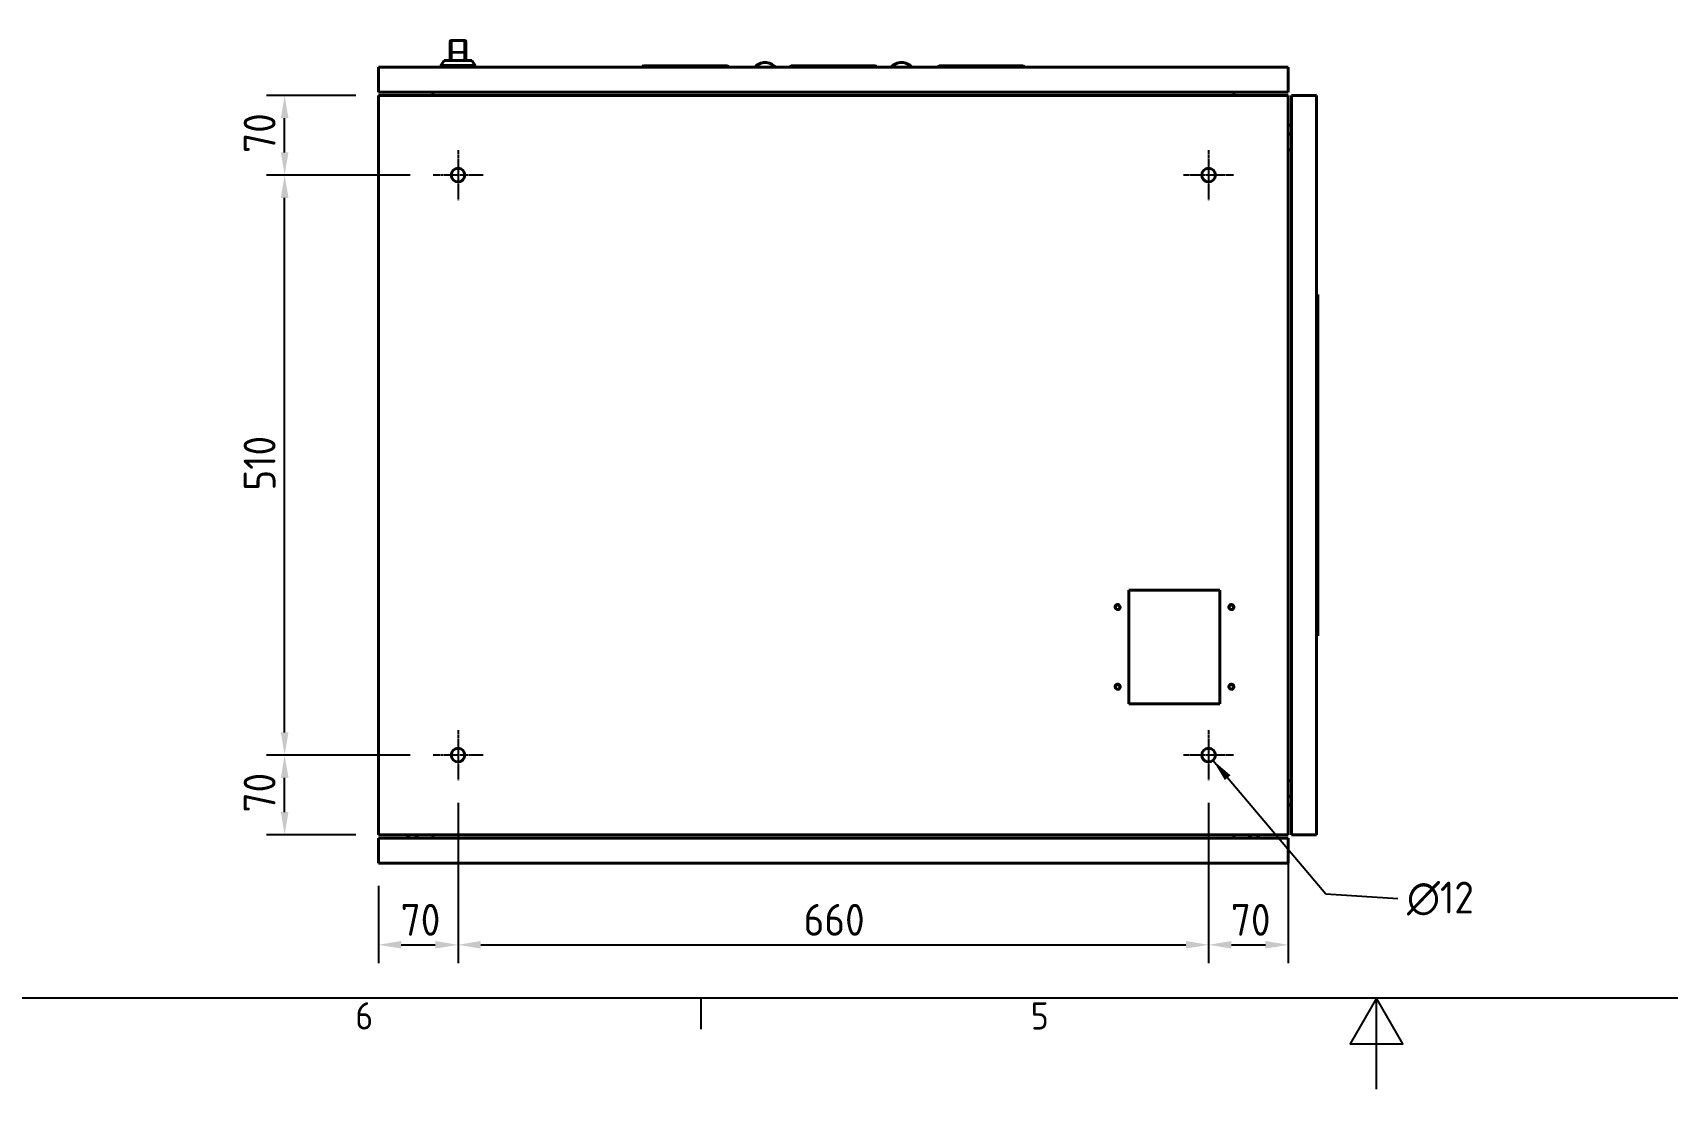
# Model space of a CAD drawing. Header units: inches. Extents: x 6934 to 18973, y 4254 to 7629.
# Drawn here: x 8129 to 9566, y 4269 to 5198 of the extents above; entities that cross this region are included whole.
import ezdxf

# ---------------------------------------------------------------- set-up
doc = ezdxf.new("R2010")
doc.units = ezdxf.units.IN
doc.header["$MEASUREMENT"] = 0
doc.linetypes.add('POWER SUPPLY CASE OUTLINE$0$CHAIN', pattern=[0.7087, 0.4724, -0.0591, 0.1181, -0.0591])
for name, color, linetype, lineweight, true_color in [('POWER SUPPLY CASE OUTLINE$0$가시적인 것(ISO)', 3, 'Continuous', 40, 0x00ff00), ('POWER SUPPLY CASE OUTLINE$0$가시적인 좁은 것(ISO)', 3, 'Continuous', 35, 0x00ff00), ('POWER SUPPLY CASE OUTLINE$0$기호(ISO)', 5, 'Continuous', 25, 0x0000ff), ('POWER SUPPLY CASE OUTLINE$0$중심 표식(ISO)', 1, 'Continuous', 25, 0xff0000), ('POWER SUPPLY CASE OUTLINE$0$치수(ISO)', 2, 'Continuous', 25, 0xffff00)]:
    doc.layers.add(name, color=color, linetype=linetype, lineweight=lineweight, true_color=true_color)
doc.layers.add('POWER SUPPLY CASE OUTLINE$0$경계(ISO)', color=7, linetype='Continuous', lineweight=25)
doc.styles.add('POWER SUPPLY CASE OUTLINE$0$문자 텍스트_PSTEK_POSCO', font='isocp.shx')
doc.styles.add('POWER SUPPLY CASE OUTLINE$0$치수 텍스트_PSTEK_POSCO', font='isocp.shx')
doc.dimstyles.new('POWER SUPPLY CASE OUTLINE$0$치수_PSTEK_POSCO', dxfattribs={"dimscale": 8, "dimtxt": 3.5, "dimasz": 2.5, "dimexe": 2, "dimexo": 2.5, "dimgap": 1, "dimtad": 1, "dimrnd": 1e-08, "dimdsep": 46, "dimtxsty": 'POWER SUPPLY CASE OUTLINE$0$치수 텍스트_PSTEK_POSCO', "dimcen": 0.09, "dimdle": 10, "dimclrd": 7, "dimclre": 7, "dimclrt": 2, "dimadec": 1, "dimazin": 2, "dimtfac": 1, "dimtmove": 0, "dimatfit": 3, "dimfxl": 0, "dimtolj": 1, "dimlwd": -1, "dimlwe": -1, "dimarcsym": 0})
doc.dimstyles.new('POWER SUPPLY CASE OUTLINE$0$치수_PSTEK_POSCO$7', dxfattribs={"dimscale": 8, "dimtxt": 3.5, "dimasz": 2.5, "dimexe": 2, "dimexo": 2.5, "dimgap": 1, "dimtad": 1, "dimrnd": 1e-08, "dimdsep": 46, "dimtxsty": 'POWER SUPPLY CASE OUTLINE$0$치수 텍스트_PSTEK_POSCO', "dimcen": 0.09, "dimdle": 10, "dimclrd": 7, "dimclre": 7, "dimclrt": 2, "dimadec": 1, "dimazin": 2, "dimtfac": 1, "dimtmove": 0, "dimatfit": 3, "dimfxl": 0, "dimtolj": 1, "dimlwd": -1, "dimlwe": -1, "dimarcsym": 0})

# ---------------------------------------------------------------- blocks, each defined once
blk = doc.blocks.new('POWER SUPPLY CASE OUTLINE$0$경계 Default Border')
at = {"layer": 'POWER SUPPLY CASE OUTLINE$0$경계(ISO)'}
blk.add_line((222.75, 10), (222.75, 6.6), dxfattribs=at)
at = {"layer": 'POWER SUPPLY CASE OUTLINE$0$경계(ISO)', "flags": 128}
for points in [[(10, 10), (10, 410), (584, 410), (584, 10), (10, 10)], [(297, 0), (297, 10), (294.11, 5), (299.89, 5), (297, 10)]]:
    blk.add_lwpolyline(points, dxfattribs=at)
at = {"layer": 'POWER SUPPLY CASE OUTLINE$0$경계(ISO)', "color": 2, "true_color": 0xffff00, "char_height": 3, "attachment_point": 7, "style": 'POWER SUPPLY CASE OUTLINE$0$문자 텍스트_PSTEK_POSCO'}
for s, insert in [('6', (184.77, 6.57)), ('5', (259.02, 6.57))]:
    blk.add_mtext(s, dxfattribs=dict(at, insert=insert))
blk = doc.blocks.new('*D84')
at = {"layer": 'POWER SUPPLY CASE OUTLINE$0$치수(ISO)', "color": 7, "transparency": 16777216}
for p, q in [((8460.8, 4562.7), (8334.3, 4562.7)), ((8350.3, 4512.7), (8350.3, 4542.7)), ((8412.8, 4492.7), (8334.3, 4492.7))]:
    blk.add_line(p, q, dxfattribs=at)
for points in [[(8347, 4542.7), (8353.7, 4542.7), (8350.3, 4562.7)], [(8347, 4512.7), (8353.7, 4512.7), (8350.3, 4492.7)]]:
    blk.add_solid(points, dxfattribs=at)
at = {"layer": 'POWER SUPPLY CASE OUTLINE$0$치수(ISO)', "color": 2, "transparency": 16777216, "insert": (8328.3, 4512.3), "char_height": 28, "attachment_point": 4, "rotation": 90, "style": 'POWER SUPPLY CASE OUTLINE$0$치수 텍스트_PSTEK_POSCO'}
blk.add_mtext('\\A1;70', dxfattribs=at)
blk = doc.blocks.new('*D85')
at = {"layer": 'POWER SUPPLY CASE OUTLINE$0$치수(ISO)', "color": 7, "transparency": 16777216}
for p, q in [((8460.8, 5072.7), (8334.3, 5072.7)), ((8350.3, 4582.7), (8350.3, 5052.7)), ((8460.8, 4562.7), (8334.3, 4562.7))]:
    blk.add_line(p, q, dxfattribs=at)
for points in [[(8347, 5052.7), (8353.7, 5052.7), (8350.3, 5072.7)], [(8347, 4582.7), (8353.7, 4582.7), (8350.3, 4562.7)]]:
    blk.add_solid(points, dxfattribs=at)
at = {"layer": 'POWER SUPPLY CASE OUTLINE$0$치수(ISO)', "color": 2, "transparency": 16777216, "insert": (8328.3, 4795.3), "char_height": 28, "attachment_point": 4, "rotation": 90, "style": 'POWER SUPPLY CASE OUTLINE$0$치수 텍스트_PSTEK_POSCO'}
blk.add_mtext('\\A1;510', dxfattribs=at)
blk = doc.blocks.new('*D86')
at = {"layer": 'POWER SUPPLY CASE OUTLINE$0$치수(ISO)', "color": 7, "transparency": 16777216}
for p, q in [((8502.8, 4520.7), (8502.8, 4379.9)), ((8432.8, 4447.7), (8432.8, 4379.9)), ((8452.8, 4395.9), (8482.8, 4395.9))]:
    blk.add_line(p, q, dxfattribs=at)
for points in [[(8452.8, 4399.3), (8452.8, 4392.6), (8432.8, 4395.9)], [(8482.8, 4399.3), (8482.8, 4392.6), (8502.8, 4395.9)]]:
    blk.add_solid(points, dxfattribs=at)
at = {"layer": 'POWER SUPPLY CASE OUTLINE$0$치수(ISO)', "color": 2, "transparency": 16777216, "insert": (8452.4, 4417.9), "char_height": 28, "attachment_point": 4, "style": 'POWER SUPPLY CASE OUTLINE$0$치수 텍스트_PSTEK_POSCO'}
blk.add_mtext('\\A1;70', dxfattribs=at)
blk = doc.blocks.new('*D87')
at = {"layer": 'POWER SUPPLY CASE OUTLINE$0$치수(ISO)', "color": 7, "transparency": 16777216}
for p, q in [((8502.8, 4520.7), (8502.8, 4379.9)), ((9162.8, 4520.7), (9162.8, 4379.9)), ((8522.8, 4395.9), (9142.8, 4395.9))]:
    blk.add_line(p, q, dxfattribs=at)
for points in [[(8522.8, 4399.3), (8522.8, 4392.6), (8502.8, 4395.9)], [(9142.8, 4399.3), (9142.8, 4392.6), (9162.8, 4395.9)]]:
    blk.add_solid(points, dxfattribs=at)
at = {"layer": 'POWER SUPPLY CASE OUTLINE$0$치수(ISO)', "color": 2, "transparency": 16777216, "insert": (8806.7, 4417.9), "char_height": 28, "attachment_point": 4, "style": 'POWER SUPPLY CASE OUTLINE$0$치수 텍스트_PSTEK_POSCO'}
blk.add_mtext('\\A1;660', dxfattribs=at)
blk = doc.blocks.new('*D88')
at = {"layer": 'POWER SUPPLY CASE OUTLINE$0$치수(ISO)', "color": 7, "transparency": 16777216}
for p, q in [((9162.8, 4520.7), (9162.8, 4379.9)), ((9232.8, 4472.7), (9232.8, 4379.9)), ((9182.8, 4395.9), (9212.8, 4395.9))]:
    blk.add_line(p, q, dxfattribs=at)
for points in [[(9182.8, 4399.3), (9182.8, 4392.6), (9162.8, 4395.9)], [(9212.8, 4399.3), (9212.8, 4392.6), (9232.8, 4395.9)]]:
    blk.add_solid(points, dxfattribs=at)
at = {"layer": 'POWER SUPPLY CASE OUTLINE$0$치수(ISO)', "color": 2, "transparency": 16777216, "insert": (9182.4, 4417.9), "char_height": 28, "attachment_point": 4, "style": 'POWER SUPPLY CASE OUTLINE$0$치수 텍스트_PSTEK_POSCO'}
blk.add_mtext('\\A1;70', dxfattribs=at)
blk = doc.blocks.new('*D89')
at = {"layer": 'POWER SUPPLY CASE OUTLINE$0$치수(ISO)', "color": 7, "transparency": 16777216}
for p, q in [((8412.8, 5142.7), (8334.3, 5142.7)), ((8350.3, 5092.7), (8350.3, 5122.7)), ((8460.8, 5072.7), (8334.3, 5072.7))]:
    blk.add_line(p, q, dxfattribs=at)
for points in [[(8347, 5122.7), (8353.7, 5122.7), (8350.3, 5142.7)], [(8347, 5092.7), (8353.7, 5092.7), (8350.3, 5072.7)]]:
    blk.add_solid(points, dxfattribs=at)
at = {"layer": 'POWER SUPPLY CASE OUTLINE$0$치수(ISO)', "color": 2, "transparency": 16777216, "insert": (8328.3, 5092.3), "char_height": 28, "attachment_point": 4, "rotation": 90, "style": 'POWER SUPPLY CASE OUTLINE$0$치수 텍스트_PSTEK_POSCO'}
blk.add_mtext('\\A1;70', dxfattribs=at)

msp = doc.modelspace()

# ---------------------------------------------------------------- linework, layer by layer
at = {"layer": 'POWER SUPPLY CASE OUTLINE$0$가시적인 것(ISO)'}
for p, q in [((8495.786, 5173.638), (8495.786, 5190.238)), ((8496.786, 5191.238), (8508.786, 5191.238)), ((8509.786, 5190.238), (8509.786, 5173.638)), ((8432.786, 5167.738), (9232.786, 5167.738)), ((8432.786, 5145.738), (8432.786, 5167.738)), ((8490.536, 5173.638), (8487.786, 5169.238)), ((8517.786, 5169.238), (8487.786, 5169.238)), ((8487.786, 5167.738), (8487.786, 5169.238)), ((8490.536, 5173.638), (8515.036, 5173.638)), ((8515.036, 5173.638), (8517.786, 5169.238)), ((8517.786, 5167.738), (8517.786, 5169.238)), ((8665.286, 5168.338), (8665.286, 5167.738)), ((8665.786, 5168.838), (8739.786, 5168.838)), ((8740.286, 5168.338), (8740.286, 5167.738)), ((8795.286, 5168.338), (8795.286, 5167.738)), ((8795.786, 5168.838), (8869.786, 5168.838)), ((8870.286, 5168.338), (8870.286, 5167.738)), ((8925.286, 5168.338), (8925.286, 5167.738)), ((8925.786, 5168.838), (8999.786, 5168.838)), ((9000.286, 5168.338), (9000.286, 5167.738)), ((9232.786, 5145.738), (9232.786, 5167.738)), ((9232.786, 5145.738), (8432.786, 5145.738)), ((8432.786, 5142.738), (9232.786, 5142.738)), ((8432.786, 4492.738), (8432.786, 5142.738)), ((8480.486, 5142.738), (8480.486, 5145.738)), ((9185.086, 5142.738), (9185.086, 5145.738)), ((9232.786, 5142.738), (9232.786, 4492.738)), ((9235.786, 4492.738), (9235.786, 5142.738)), ((9235.786, 5142.738), (9257.786, 5142.738)), ((9257.786, 5142.738), (9257.786, 4492.738)), ((9232.786, 5116.738), (9235.786, 5116.738)), ((9232.786, 5108.738), (9235.786, 5108.738)), ((9232.786, 5095.038), (9235.786, 5095.038)), ((9258.786, 4967.738), (9257.786, 4967.738)), ((9258.786, 4667.738), (9258.786, 4967.738)), ((9258.786, 4962.738), (9258.796, 4962.738)), ((9258.796, 4962.738), (9258.796, 4672.738)), ((9258.786, 4957.738), (9258.796, 4957.738)), ((9258.786, 4892.738), (9257.786, 4892.738)), ((9258.786, 4887.738), (9258.796, 4887.738)), ((9258.786, 4882.738), (9258.796, 4882.738)), ((9258.786, 4752.738), (9258.796, 4752.738)), ((9258.786, 4747.738), (9258.796, 4747.738)), ((9258.786, 4742.738), (9257.786, 4742.738)), ((9092.786, 4607.738), (9092.786, 4707.738)), ((9092.786, 4707.738), (9172.786, 4707.738)), ((9172.786, 4707.738), (9172.786, 4607.738)), ((9258.786, 4677.738), (9258.796, 4677.738)), ((9258.786, 4672.738), (9258.796, 4672.738)), ((9258.786, 4667.738), (9257.786, 4667.738)), ((9172.786, 4607.738), (9092.786, 4607.738)), ((9232.786, 4540.438), (9235.786, 4540.438)), ((9232.786, 4526.738), (9235.786, 4526.738)), ((9232.786, 4518.738), (9235.786, 4518.738)), ((9232.786, 4492.738), (8432.786, 4492.738)), ((8432.786, 4489.738), (8432.786, 4467.738)), ((8432.786, 4489.738), (9232.786, 4489.738)), ((8458.786, 4492.738), (8458.786, 4489.738)), ((8466.786, 4492.738), (8466.786, 4489.738)), ((8480.486, 4492.738), (8480.486, 4489.738)), ((9185.086, 4492.738), (9185.086, 4489.738)), ((9198.786, 4492.738), (9198.786, 4489.738)), ((9206.786, 4492.738), (9206.786, 4489.738)), ((9232.786, 4489.738), (9232.786, 4467.738)), ((9235.786, 4492.738), (9257.786, 4492.738)), ((9232.786, 4467.738), (8432.786, 4467.738)), ((9073.897, 4467.738), (9073.897, 4467.638)), ((9074.918, 4467.738), (9074.918, 4467.638)), ((9101.636, 4467.638), (9074.918, 4467.638)), ((9075.145, 4467.738), (9075.145, 4467.638)), ((9083.37, 4467.738), (9083.37, 4467.638)), ((9101.636, 4467.738), (9101.636, 4467.638)), ((9146.62, 4467.738), (9146.62, 4467.638))]:
    msp.add_line(p, q, dxfattribs=at)
for centre, radius in [((8502.786, 5072.738), 6), ((9162.786, 5072.738), 6), ((9082.786, 4692.738), 2.067), ((9182.786, 4692.738), 2.067), ((9082.786, 4622.738), 2.067), ((9182.786, 4622.738), 2.067), ((8502.786, 4562.738), 6), ((9162.786, 4562.738), 6)]:
    msp.add_circle(centre, radius, dxfattribs=at)
for centre, radius, start, end in [((8496.786, 5190.238), 1, 90, 180), ((8508.786, 5190.238), 1, 0, 90), ((8665.786, 5168.338), 0.5, 90, 180), ((8739.786, 5168.338), 0.5, 0, 90), ((8772.786, 5159.238), 12.5, 42.843643, 137.156357), ((8795.786, 5168.338), 0.5, 90, 180), ((8869.786, 5168.338), 0.5, 0, 90), ((8892.786, 5159.238), 12.5, 42.843643, 137.156357), ((8925.786, 5168.338), 0.5, 90, 180), ((8999.786, 5168.338), 0.5, 0, 90)]:
    msp.add_arc(centre, radius, start, end, dxfattribs=at)
for points in [[(9074.918, 4467.638), (9074.306, 4467.638), (9073.897, 4467.638)], [(9106.004, 4467.638), (9103.395, 4467.638), (9102.34, 4467.638), (9101.636, 4467.638)], [(9122.909, 4467.638), (9116.555, 4467.638), (9108.614, 4467.638), (9106.004, 4467.638)], [(9139.756, 4467.638), (9136.58, 4467.638), (9127.957, 4467.638), (9122.909, 4467.638)], [(9146.62, 4467.638), (9145.145, 4467.638), (9142.933, 4467.638), (9139.756, 4467.638)]]:
    msp.add_open_spline(points, degree=2, dxfattribs=at)
at = {"layer": 'POWER SUPPLY CASE OUTLINE$0$가시적인 좁은 것(ISO)'}
for p, q in [((8496.786, 5191.238), (8496.786, 5173.638)), ((8508.786, 5173.638), (8508.786, 5191.238)), ((8496.786, 5180.959), (8508.786, 5180.959)), ((8665.286, 5168.338), (8740.286, 5168.338)), ((8795.286, 5168.338), (8870.286, 5168.338)), ((8925.286, 5168.338), (9000.286, 5168.338)), ((9235.786, 5115.994), (9232.786, 5115.994)), ((9232.786, 5109.482), (9235.786, 5109.482)), ((9235.786, 4525.994), (9232.786, 4525.994)), ((9232.786, 4519.482), (9235.786, 4519.482)), ((8459.53, 4492.738), (8459.53, 4489.738)), ((8466.042, 4489.738), (8466.042, 4492.738)), ((9199.53, 4492.738), (9199.53, 4489.738)), ((9206.042, 4489.738), (9206.042, 4492.738)), ((9106.004, 4467.738), (9106.004, 4467.638)), ((9122.909, 4467.738), (9122.909, 4467.638)), ((9139.756, 4467.738), (9139.756, 4467.638))]:
    msp.add_line(p, q, dxfattribs=at)
for centre in [(9082.786, 4692.738), (9182.786, 4692.738), (9082.786, 4622.738), (9182.786, 4622.738)]:
    msp.add_arc(centre, 2.5, 280, 190, dxfattribs=at)
for centre, major_axis, start_param, end_param in [((8496.786, 5180.043), (-1, 0), 4.71238898, 6.28318531), ((8508.786, 5180.043), (1, 0), 0, 1.57079633)]:
    msp.add_ellipse(centre, major_axis=major_axis, ratio=0.91574633, start_param=start_param, end_param=end_param, dxfattribs=at)
at = {"layer": 'POWER SUPPLY CASE OUTLINE$0$중심 표식(ISO)', "linetype": 'POWER SUPPLY CASE OUTLINE$0$CHAIN', "ltscale": 6.111541}
for p, q in [((8502.786, 5094.738), (8502.786, 5050.738)), ((9162.786, 5094.738), (9162.786, 5050.738)), ((8524.786, 5072.738), (8480.786, 5072.738)), ((9184.786, 5072.738), (9140.786, 5072.738)), ((8502.786, 4584.738), (8502.786, 4540.738)), ((9162.786, 4584.738), (9162.786, 4540.738)), ((8524.786, 4562.738), (8480.786, 4562.738)), ((9184.786, 4562.738), (9140.786, 4562.738))]:
    msp.add_line(p, q, dxfattribs=at)

# ---------------------------------------------------------------- block references
at = {"xscale": 8, "yscale": 8, "zscale": 8}
msp.add_blockref('POWER SUPPLY CASE OUTLINE$0$경계 Default Border', (6934.363, 4268.862), dxfattribs=at)

# ---------------------------------------------------------------- texts
at = {"layer": 'POWER SUPPLY CASE OUTLINE$0$기호(ISO)', "color": 2, "insert": (9337.256, 4436.559), "char_height": 28, "width": 81.9827, "attachment_point": 4, "line_spacing_factor": 0.6125, "style": 'POWER SUPPLY CASE OUTLINE$0$치수 텍스트_PSTEK_POSCO'}
msp.add_mtext('{\\fisocp|b0|i0;\\H28.0000;\\fAIGDT|b0|i0;\\H28.0000;n\\fisocp|b0|i0;\\H28.0000;12 }', dxfattribs=at)

# ---------------------------------------------------------------- dimensions: what is measured, and where the dimension line sits
at = {"layer": 'POWER SUPPLY CASE OUTLINE$0$치수(ISO)', "color": 7}
for base, p1, p2, angle, picture, middle in [((8350.336, 5142.738), (8480.786, 5072.738), (8432.786, 5142.738), 90, '*D89', (8350.336, 5107.738)), ((8350.336, 5072.738), (8480.786, 4562.738), (8480.786, 5072.738), 90, '*D85', (8350.336, 4817.738)), ((8350.336, 4562.738), (8432.786, 4492.738), (8480.786, 4562.738), 90, '*D84', (8350.336, 4527.738)), ((8502.786, 4395.945), (8432.786, 4467.738), (8502.786, 4540.738), 180, '*D86', (8467.786, 4395.945)), ((9162.786, 4395.945), (8502.786, 4540.738), (9162.786, 4540.738), 180, '*D87', (8832.786, 4395.945)), ((9232.786, 4395.945), (9162.786, 4540.738), (9232.786, 4492.738), 180, '*D88', (9197.786, 4395.945))]:
    dim = msp.add_linear_dim(base=base, p1=p1, p2=p2, angle=angle, dimstyle='POWER SUPPLY CASE OUTLINE$0$치수_PSTEK_POSCO', override={"dimdec": 2, "dimtp": 0, "dimtm": 0, "dimtdec": 2, "dimtofl": 0, "dimatfit": 1}, dxfattribs=at)
    dim.commit()
    dim.dimension.update_dxf_attribs({"geometry": picture, "text_midpoint": middle, "dimtype": 160})

# ---------------------------------------------------------------- leaders
at = {"layer": 'POWER SUPPLY CASE OUTLINE$0$기호(ISO)', "color": 7, "annotation_type": 0, "has_hookline": 1, "hookline_direction": 0, "text_width": 63.013}
msp.add_leader([(9166.658, 4558.156), (9265.912, 4440.699), (9329.256, 4436.559)], dimstyle='POWER SUPPLY CASE OUTLINE$0$치수_PSTEK_POSCO$7', override={"dimtad": 0}, dxfattribs=at)

doc.saveas('drawing.dxf')
